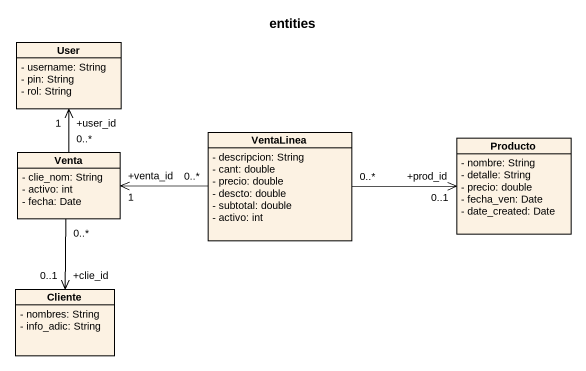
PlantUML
@startuml
title entities
hide circle
hide empty members
skinparam classAttributeIconSize 0
class User {
  - username: String
  - pin: String
  - rol: String
}
class VentaLinea {
  - descripcion: String
  - cant: double
  - precio: double
  - descto: double
  - subtotal: double
  - activo: int
}
class Producto {
  - nombre: String
  - detalle: String
  - precio: double
  - fecha_ven: Date
  - date_created: Date
}
class Venta {
  - clie_nom: String
  - activo: int
  - fecha: Date
}
class Cliente {
  - nombres: String
  - info_adic: String
}
VentaLinea "0..*" -right-> "+prod_id\n0..1" Producto
VentaLinea "0..*" -left-> "+venta_id\n1" Venta
Venta "0..*" -up-> "+user_id\n1" User
Venta "0..*" --> "+clie_id\n0..1" Cliente
@enduml
